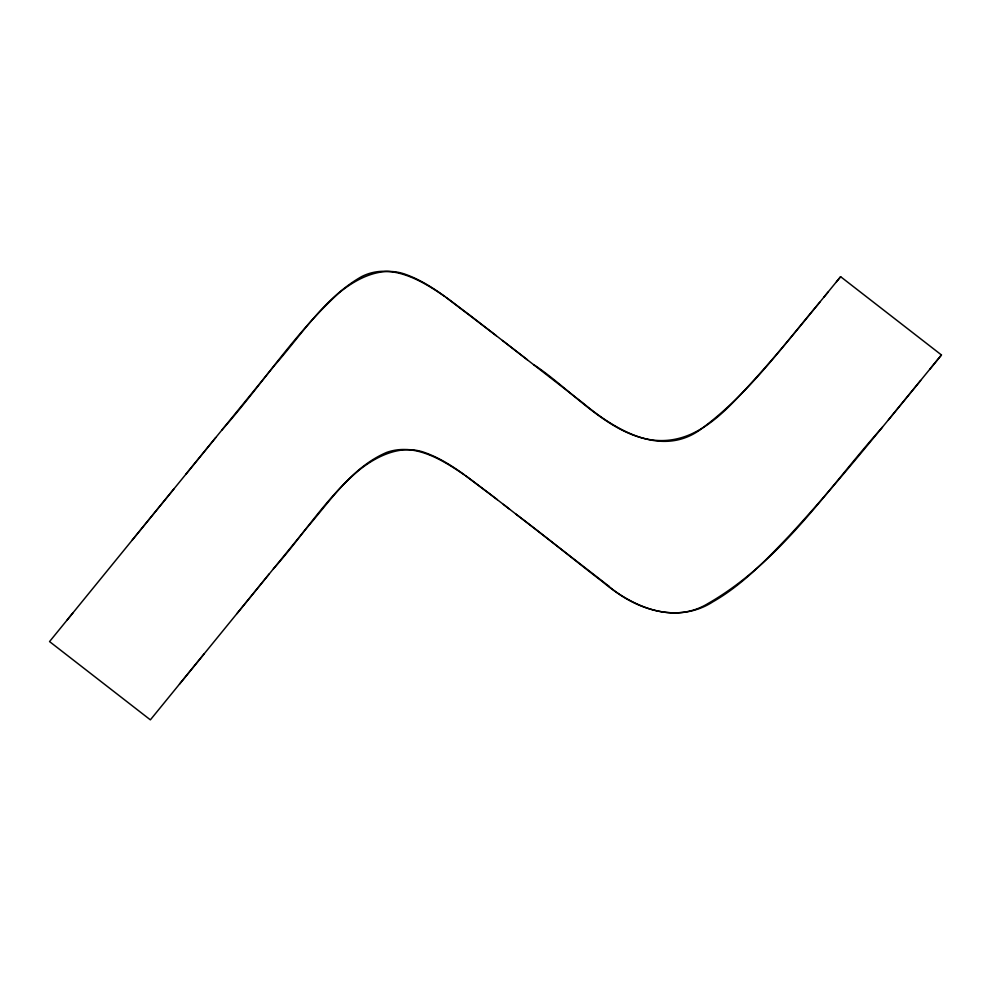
<?xml version="1.0" encoding="UTF-8"?>
<svg xmlns="http://www.w3.org/2000/svg" width="991" height="991" viewBox="0 0 991 991"><rect width="100%" height="100%" fill="white"/><g stroke="black" fill="none" stroke-linecap="round" stroke-linejoin="round"><path stroke-width="1.49" d="M185.837 474.305L215.741 437.539M67.153 619.982L73.024 612.772M132.137 540.206L173.883 488.984M221.724 430.205C261.649 385.226 294.377 333.521 339.009 292.927C356.748 278.31 380.68 266.133 404.006 273.838C428.843 282.274 448.997 299.827 469.808 315.163L583.241 403.213C615.572 430.267 663.165 459.006 702.842 427.753C748.973 393.34 782.878 345.871 819.768 302.267M179.507 684.1L204.233 653.738M236.899 613.677L269.292 573.839M823.93 297.164L828.104 292.06M929.719 369.358L941.45 354.964L840.628 276.7C810.353 313.528 780.809 351.012 748.478 386.081C731.346 404.601 713.817 424.061 690.306 434.479C628.467 460.939 579.809 394.616 533.604 364.614M836.441 281.828L840.628 276.7M941.45 354.964L888.407 419.924M273.367 568.846C302.54 536.292 325.692 498.027 359.473 469.833C377.113 455.835 400.637 444.575 423.392 452.082C448.217 460.518 468.396 478.046 489.195 493.394L608.957 586.226M920.639 380.507C877.729 432.782 835.388 485.627 789.554 535.413C766.254 559.853 742.482 584.851 712.925 601.797C679.207 623.574 637.089 610.431 608.734 586.251M882.461 427.171C827.745 488.476 781.069 561.414 708.503 603.234C672.691 625.333 631.094 605.786 602.305 581.556C573.232 559.246 544.963 535.933 515.654 513.92M444.699 296.495C421.311 280.119 390.219 262.095 361.616 276.6C325.122 297.325 301.896 334.153 274.841 365.047L49.55 641.586L150.372 719.85L306.454 528.277C330.437 500.715 351.892 467.306 386.651 452.416C414.337 442.556 441.961 459.576 464.085 474.726M446.185 297.548L496.268 335.701M465.584 475.767L497.259 499.625M502.437 340.495L527.373 359.77M503.391 504.382L509.51 509.151"/></g></svg>
